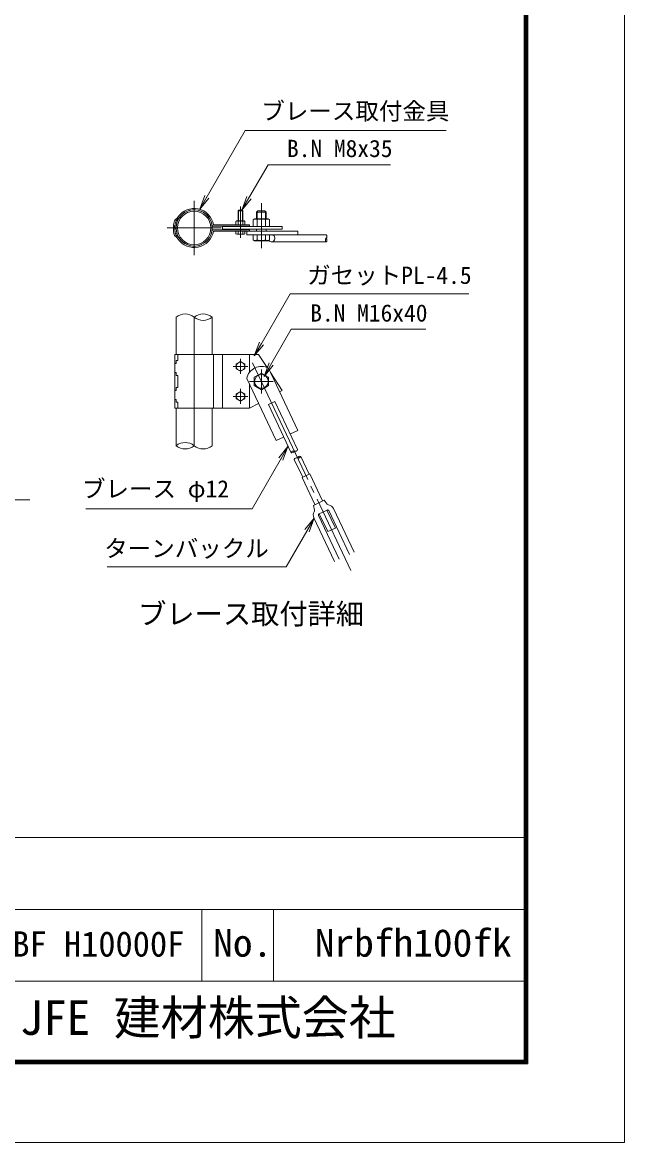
# Model space of a CAD drawing. Units: millimetres, scale not verified. Extents: x -21137 to 21137, y -15758 to 15759.
# Drawn here: x -979 to 4063, y -15758 to -6391 of the extents above; entities that cross this region are included whole.
import ezdxf
from ezdxf.enums import TextEntityAlignment as Align

# ---------------------------------------------------------------- set-up
doc = ezdxf.new("R2010")
doc.units = ezdxf.units.MM
doc.header["$LTSCALE"] = 60
doc.linetypes.add('LONG_CHAIN', pattern=[21, 18, -1, 1, -1])
doc.linetypes.add('LONG_DASHED2', pattern=[13, 12, -1])
for name, color, linetype, lineweight in [('0-0_D-TTL', 7, 'Continuous', 9), ('0-1_D-TTL-TXT', 7, 'Continuous', 9), ('0-2_D-BMK', 2, 'LONG_CHAIN', 9), ('0-3_D-STR1', 1, 'Continuous', 9), ('0-4_D-STR-DIM', 7, 'Continuous', 9), ('0-5_0', 7, 'Continuous', 9), ('0-8_D-STR3', 3, 'Continuous', 9), ('0-9_D-STR-TXT', 7, 'Continuous', 9)]:
    doc.layers.add(name, color=color, linetype=linetype, lineweight=lineweight)
doc.styles.add('ＭＳ ゴシック', font='')
doc.styles.get('ＭＳ ゴシック').set_extended_font_data('MS Gothic')

# ---------------------------------------------------------------- blocks, each defined once
blk = doc.blocks.new('M8 側')
at = {"layer": '0-5_0'}
for p, q in [((-450.3, 346.5), (-375, 390)), ((-450.3, 0), (-450.3, 346.5)), ((450.3, 0), (-450.3, 0)), ((375, 390), (-375, 390)), ((-225.2, 0), (-225.2, 346.5)), ((225.2, 0), (225.2, 346.5)), ((450.3, 346.5), (375, 390)), ((450.3, 0), (450.3, 346.5))]:
    blk.add_line(p, q, dxfattribs=at)
for centre, radius, start, end in [((-337.7, 182), 199.3, 55.61586, 124.38414), ((0, -363.8), 745.2, 72.4121, 107.5879), ((337.7, 182), 199.3, 55.61585, 124.38416)]:
    blk.add_arc(centre, radius, start, end, dxfattribs=at)
blk = doc.blocks.new('_Open')
at = {"layer": '0-5_0'}
blk.add_line((-60, 10), (0, 0), dxfattribs=at)
blk.add_lwpolyline([(-60, -10), (0, 0), (-60, 0)], dxfattribs=at)

msp = doc.modelspace()

# ---------------------------------------------------------------- linework, layer by layer
at = {"layer": '0-0_D-TTL'}
for p, q in [((-2177.34, -13208.09), (3222.66, -13208.09)), ((-2177.34, -13808.09), (3222.66, -13808.09)), ((522.66, -13808.09), (522.66, -14408.09)), ((1122.66, -13808.09), (1122.66, -14408.09)), ((-2177.34, -14408.09), (3222.66, -14408.09))]:
    msp.add_line(p, q, dxfattribs=at)
at = {"layer": '0-0_D-TTL', "color": 2}
msp.add_lwpolyline([(-21137.34, 2061.91), (4062.66, 2061.91), (4062.66, -15758.09), (-21137.34, -15758.09)], close=True, dxfattribs=at)
at = {"layer": '0-0_D-TTL'}
for points in [[(-20327.34, 1401.91), (3252.66, 1401.91), (3252.66, -15098.09), (-20327.34, -15098.09)], [(-20319.84, 1394.41), (3245.16, 1394.41), (3245.16, -15090.59), (-20319.84, -15090.59)], [(-20312.34, 1386.91), (3237.66, 1386.91), (3237.66, -15083.09), (-20312.34, -15083.09)], [(-20304.84, 1379.41), (3230.16, 1379.41), (3230.16, -15075.59), (-20304.84, -15075.59)], [(-20297.34, 1371.91), (3222.66, 1371.91), (3222.66, -15068.09), (-20297.34, -15068.09)]]:
    msp.add_lwpolyline(points, close=True, dxfattribs=at)
at = {"layer": '0-2_D-BMK'}
for p, q in [((459.35, -7882.76), (459.35, -8336.51)), ((847.1, -7930.91), (847.1, -8192.86)), ((1022.1, -8278.63), (1022.1, -7903.63)), ((232.48, -8109.63), (686.23, -8109.63)), ((459.35, -8855.24), (459.35, -9930.24)), ((909.6, -9267.74), (784.6, -9267.74)), ((847.1, -9205.24), (847.1, -9330.24)), ((948.9, -9238.04), (1769.75, -10972.93)), ((1022.1, -9292.74), (1022.1, -9492.74)), ((847.1, -9580.24), (847.1, -9455.24)), ((1122.1, -9392.74), (922.1, -9392.74)), ((909.6, -9517.74), (784.6, -9517.74))]:
    msp.add_line(p, q, dxfattribs=at)
at = {"layer": '0-3_D-STR1'}
for p, q in [((308.1, -8855.24), (308.1, -9167.74)), ((610.6, -8855.24), (610.6, -9167.74)), ((308.1, -9617.74), (308.1, -9930.24)), ((610.6, -9617.74), (610.6, -9930.24))]:
    msp.add_line(p, q, dxfattribs=at)
for radius in [151.25, 139.75]:
    msp.add_circle((459.35, -8109.63), radius, dxfattribs=at)
at = {"layer": '0-4_D-STR-DIM'}
for centre, radius, start, end in [((1579.56, -8211.13), 21.28, 135.18146, 224.81854), ((1549.37, -8181.13), 21.28, 315.18146, 44.81854), ((1549.37, -8211.13), 21.28, 315.18146, 44.81854), ((383.73, -8948.55), 120.11, 50.97549, 129.02451), ((534.98, -8948.55), 120.11, 50.97549, 129.02451), ((534.98, -8761.94), 120.11, 230.97549, 309.02451), ((383.73, -10023.55), 120.11, 50.97549, 129.02451), ((383.73, -9836.94), 120.11, 230.97549, 309.02451), ((534.98, -9836.94), 120.11, 230.97549, 309.02451), ((1291.02, -9996.18), 21.28, 70.5023, 160.13939), ((1278.11, -9968.89), 21.28, 250.5023, 340.13939), ((1305.23, -9956.06), 21.28, 250.5023, 340.13939), ((1344.87, -10039.85), 21.28, 70.5023, 160.13939), ((1331.96, -10012.56), 21.28, 250.5023, 340.13939), ((1317.75, -10052.68), 21.28, 70.5023, 160.13939)]:
    msp.add_arc(centre, radius, start, end, dxfattribs=at)
at = {"layer": '0-8_D-STR3'}
for p, q in [((827.1, -7967.13), (833.1, -7961.13)), ((833.1, -7961.13), (861.1, -7961.13)), ((867.1, -7967.13), (861.1, -7961.13)), ((311.58, -8032.23), (307.45, -8035.05)), ((318.06, -8041.74), (313.92, -8044.55)), ((827.1, -7967.13), (867.1, -7967.13)), ((827.1, -8050.63), (827.1, -7967.13)), ((830.85, -8050.63), (830.85, -7963.38)), ((863.35, -8050.63), (863.35, -7963.38)), ((867.1, -8050.63), (867.1, -7967.13)), ((1079.6, -8033.38), (964.6, -8033.38)), ((982.1, -7976.13), (992.1, -7966.13)), ((1062.1, -7976.13), (982.1, -7976.13)), ((982.1, -8033.38), (982.1, -7976.13)), ((987.46, -8098.38), (987.46, -8040.18)), ((988.1, -8033.38), (988.1, -7970.13)), ((1052.1, -7966.13), (992.1, -7966.13)), ((1062.1, -7976.13), (1052.1, -7966.13)), ((1056.1, -8033.38), (1056.1, -7970.13)), ((1056.74, -8098.38), (1056.74, -8040.18)), ((1062.1, -8033.38), (1062.1, -7976.13)), ((285.75, -8094.59), (297.27, -8094.59)), ((292.45, -8108.68), (293.53, -8107.61)), ((300.59, -8116.82), (301.66, -8115.74)), ((303.38, -8063.33), (314.63, -8065.71)), ((922.1, -8094.63), (617, -8094.63)), ((922.1, -8124.63), (617, -8124.63)), ((922.1, -8083.13), (620.44, -8083.13)), ((1326.34, -8136.13), (620.44, -8136.13)), ((697.1, -8098.38), (1197.1, -8098.38)), ((697.1, -8098.38), (697.1, -8120.88)), ((697.1, -8120.88), (1197.1, -8120.88)), ((809.57, -8136.13), (809.57, -8159.15)), ((828.34, -8136.13), (828.34, -8159.15)), ((865.86, -8136.13), (865.86, -8159.15)), ((884.63, -8136.13), (884.63, -8159.15)), ((899.63, -8136.13), (899.63, -8166.13)), ((922.1, -8094.63), (922.1, -8083.13)), ((922.1, -8124.63), (922.1, -8136.13)), ((982.1, -8136.13), (982.1, -8120.88)), ((1062.1, -8136.13), (1062.1, -8120.88)), ((1197.1, -8098.38), (1197.1, -8120.88)), ((1326.34, -8136.13), (1326.34, -8166.13)), ((303.38, -8155.93), (314.63, -8153.55)), ((311.58, -8187.03), (307.45, -8184.21)), ((318.06, -8177.53), (313.92, -8174.71)), ((815.6, -8162.63), (809.57, -8159.15)), ((815.6, -8162.63), (878.6, -8162.63)), ((878.6, -8162.63), (884.63, -8159.15)), ((899.63, -8166.13), (1564.47, -8166.13)), ((952.82, -8166.13), (952.82, -8209.33)), ((964.6, -8216.13), (952.82, -8209.33)), ((1079.6, -8216.13), (964.6, -8216.13)), ((987.46, -8166.13), (987.46, -8209.33)), ((1056.74, -8166.13), (1056.74, -8209.33)), ((1079.6, -8216.13), (1091.38, -8209.33)), ((1091.38, -8166.13), (1091.38, -8209.33)), ((1107.64, -8226.13), (1564.47, -8226.13)), ((296.6, -9167.74), (296.6, -9617.74)), ((997.1, -9167.74), (296.6, -9167.74)), ((321.6, -9167.74), (321.6, -9217.74)), ((622.1, -9167.74), (622.1, -9617.74)), ((922.1, -9167.74), (922.1, -9317.74)), ((997.1, -9167.74), (1070.18, -9277.36)), ((308.1, -9242.74), (296.6, -9242.74)), ((321.6, -9217.74), (308.1, -9217.74)), ((308.1, -9217.74), (308.1, -9242.74)), ((308.1, -9317.74), (296.6, -9317.74)), ((308.1, -9317.74), (308.1, -9342.74)), ((321.6, -9342.74), (308.1, -9342.74)), ((321.6, -9342.74), (321.6, -9442.74)), ((1080.42, -9282.18), (1326.34, -9801.94)), ((308.1, -9442.74), (308.1, -9467.74)), ((321.6, -9442.74), (308.1, -9442.74)), ((899.63, -9367.72), (1145.55, -9887.48)), ((922.1, -9415.21), (922.1, -9617.74)), ((308.1, -9467.74), (296.6, -9467.74)), ((308.1, -9542.74), (296.6, -9542.74)), ((308.1, -9567.74), (308.1, -9542.74)), ((922.1, -9617.74), (296.6, -9617.74)), ((321.6, -9567.74), (308.1, -9567.74)), ((321.6, -9567.74), (321.6, -9617.74)), ((998.27, -9576.2), (922.1, -9617.74)), ((1080.52, -9586.36), (1134.76, -9560.7)), ((1080.52, -9586.36), (1271, -9988.95)), ((1134.76, -9560.7), (1325.24, -9963.29)), ((1265.32, -9830.81), (1326.34, -9801.94)), ((1145.55, -9887.48), (1206.57, -9858.61)), ((1351.97, -10019.79), (1422.64, -10169.16)), ((1297.74, -10045.45), (1368.41, -10194.82)), ((1363.44, -10197.17), (1427.62, -10166.81)), ((1363.44, -10197.17), (1470.36, -10423.15)), ((1427.62, -10166.81), (1534.54, -10392.79)), ((1457.25, -10429.36), (1547.64, -10386.59)), ((1547.64, -10386.59), (1571.88, -10418.27)), ((1457.25, -10429.36), (1466.38, -10468.19)), ((1504.9, -10500.84), (1572.7, -10468.77)), ((1570.89, -10469.62), (1641.46, -10618.77)), ((1586.02, -10473.53), (1759.23, -10839.62)), ((1624.43, -10455.35), (1797.65, -10821.44)), ((1461.73, -10532.34), (1634.94, -10898.43)), ((1500.14, -10514.16), (1673.36, -10880.25)), ((1506.71, -10499.99), (1577.28, -10649.14)), ((1577.28, -10649.14), (1641.46, -10618.77))]:
    msp.add_line(p, q, dxfattribs=at)
at = {"layer": '0-8_D-STR3', "linetype": 'LONG_DASHED2'}
msp.add_line((697.1, -9167.74), (697.1, -9617.74), dxfattribs=at)
at = {"layer": '0-8_D-STR3'}
for points in [[(952.82, -8098.38), (952.82, -8040.18), (964.6, -8033.38)], [(1091.38, -8098.38), (1091.38, -8040.18), (1079.6, -8033.38)], [(1097.59, -9318.48), (1197.1, -9467.74), (1174.14, -9480.27)]]:
    msp.add_lwpolyline(points, dxfattribs=at)
for points in [[(847.1, -9227.24), (812.03, -9247.49), (812.03, -9287.99), (847.1, -9308.24), (882.18, -9287.99), (882.18, -9247.49)], [(1022.1, -9323.46), (962.1, -9358.1), (962.1, -9427.39), (1022.1, -9462.03), (1082.1, -9427.39), (1082.1, -9358.1)], [(847.1, -9558.24), (812.03, -9537.99), (812.03, -9497.49), (847.1, -9477.24), (882.18, -9497.49), (882.18, -9537.99)]]:
    msp.add_lwpolyline(points, close=True, dxfattribs=at)
for centre, radius in [((847.1, -9267.74), 35.17), ((1022.1, -9392.74), 57.5), ((847.1, -9517.74), 35.17)]:
    msp.add_circle(centre, radius, dxfattribs=at)
for centre, radius, start, end in [((459.35, -8109.63), 163.25, 9.34203, 146.56403), ((459.35, -8109.63), 151.75, 8.12234, 146.58211), ((459.35, -8109.63), 174.25, 160.23213, 175.04957), ((326.5, -8062.24), 33.21, 125.43571, 159.52262), ((459.35, -8109.63), 162.75, 160.25412, 176.75773), ((326.5, -8062.24), 21.71, 125.43571, 159.52262), ((276.52, -7988.31), 56.17, 307.86461, 326.1), ((276.52, -7988.31), 67.67, 307.86461, 326.1), ((970.14, -8065.49), 30.67, 55.61587, 124.38413), ((1022.1, -8149.46), 114.64, 72.41211, 107.58789), ((1074.06, -8065.49), 30.67, 55.61587, 124.38413), ((308.72, -8124.95), 23, 135, 183.94314), ((324.46, -8094.51), 38.71, 180.11864, 206.55208), ((530.94, -8109.63), 245.75, 183.94314, 192.30868), ((285.4, -8099.47), 11.5, 315, 357.63166), ((308.72, -8124.95), 11.5, 135, 183.94314), ((530.94, -8109.63), 234.25, 183.94314, 192.20298), ((459.35, -8109.63), 162.75, 185.10988, 196.53121), ((285.4, -8099.47), 23, 315, 357.63166), ((459.35, -8109.63), 151.25, 163.12037, 174.6988), ((459.35, -8109.63), 163.25, 213.43597, 350.65797), ((459.35, -8109.63), 151.75, 213.41789, 351.87766), ((617, -8087.13), 7.5, 188.12234, 270), ((617, -8132.13), 7.5, 90, 171.87766), ((328.86, -8150.89), 39.62, 186.00109, 237.89976), ((328.86, -8150.89), 28.12, 186.00109, 237.89976), ((276.52, -8230.95), 56.17, 33.9, 52.13539), ((276.52, -8230.95), 67.67, 33.9, 52.13539), ((818.96, -8145.44), 16.61, 235.61585, 304.38415), ((847.1, -8099.96), 62.1, 252.4121, 287.5879), ((875.25, -8145.44), 16.61, 235.61585, 304.38415), ((970.14, -8184.02), 30.67, 235.61585, 304.38414), ((1022.1, -8100.05), 114.64, 252.41211, 287.58789), ((1074.06, -8184.02), 30.67, 235.61586, 304.38415), ((1022.1, -9392.74), 125, 62.19074, 168.45095), ((1509.18, -10509.88), 52.5, 149.20196, 205.32084), ((1446.91, -10472.76), 20, 329.20196, 13.22159), ((1587.77, -10406.11), 20, 217.4201, 261.43973), ((1576.98, -10477.81), 10, 25.32084, 115.32084), ((1576.98, -10477.81), 52.5, 25.32084, 81.43973), ((1509.18, -10509.88), 10, 115.32084, 205.32084)]:
    msp.add_arc(centre, radius, start, end, dxfattribs=at)
msp.add_ellipse((1107.64, -8196.13), major_axis=(0, 30), ratio=0.903927, start_param=2.1647034, end_param=6.9259796, dxfattribs=at)
at = {"layer": '0-9_D-STR-TXT'}
for points in [[(2569.72, -7293.56), (886.49, -7293.56), (506.7, -7951.37)], [(2102.2, -7581.13), (1077.6, -7581.13), (859.21, -7959.4)], [(2758.5, -8661.73), (1261.82, -8661.73), (963.74, -9178.03)], [(2397.99, -8956.92), (1272.12, -8956.92), (1045.49, -9349.46)], [(-914.9, -10382.4), (-2545.63, -10382.4), (-2804.59, -9818.02)], [(-447.01, -10458.72), (943.83, -10458.72), (1243.28, -9940.05)], [(-269.92, -10942.27), (1230.57, -10942.27), (1463.21, -10539.32)]]:
    msp.add_lwpolyline(points, dxfattribs=at)

# ---------------------------------------------------------------- block references
at = {"layer": '0-8_D-STR3', "xscale": 0.08333333, "yscale": 0.08333333}
msp.add_blockref('M8 側', (847.1, -8083.13), dxfattribs=at)
at = {"layer": '0-9_D-STR-TXT', "xscale": 2, "yscale": 2}
for p, rotation in [((505.7, -7953.1), 240), ((858.21, -7961.13), 240), ((962.74, -9179.76), 240), ((1044.49, -9351.19), 240), ((1244.28, -9938.32), 60), ((1464.21, -10537.59), 60)]:
    msp.add_blockref('_Open', p, dxfattribs=dict(at, rotation=rotation))

# ---------------------------------------------------------------- texts
at = {"layer": '0-1_D-TTL-TXT', "style": 'ＭＳ ゴシック'}
for s, height, p in [('ブレース取付詳細', 173.3, (-9.55, -11475.37)), ('NR-BF H10000F', 211.6, (-1494.26, -14266.34)), ('JFE 建材株式会社', 288.6, (-1000.2, -14943.61))]:
    msp.add_text(s, height=height, dxfattribs=at).set_placement(p, align=Align.BOTTOM_LEFT)
at = {"layer": '0-1_D-TTL-TXT', "style": 'ＭＳ ゴシック', "width": 1.05}
for s, p in [('No.', (618.66, -14272.5)), ('Nrbfh100fk', (1468.66, -14272.5))]:
    msp.add_text(s, height=230.9, dxfattribs=at).set_placement(p, align=Align.BOTTOM_LEFT)
at = {"layer": '0-9_D-STR-TXT', "style": 'ＭＳ ゴシック'}
for s, p in [('ブレース取付金具', (1021.75, -7247.43)), ('B.N M8x35', (1236.47, -7560.13)), ('ガセットPL-4.5', (1405.46, -8620.55)), ('B.N M16x40', (1430.99, -8935.91)), ('ブレース φ12', (-479.75, -10406.5)), ('ターンバックル', (-293.53, -10904.89))]:
    msp.add_text(s, height=144.3, dxfattribs=at).set_placement(p, align=Align.BOTTOM_LEFT)

doc.saveas('drawing.dxf')
